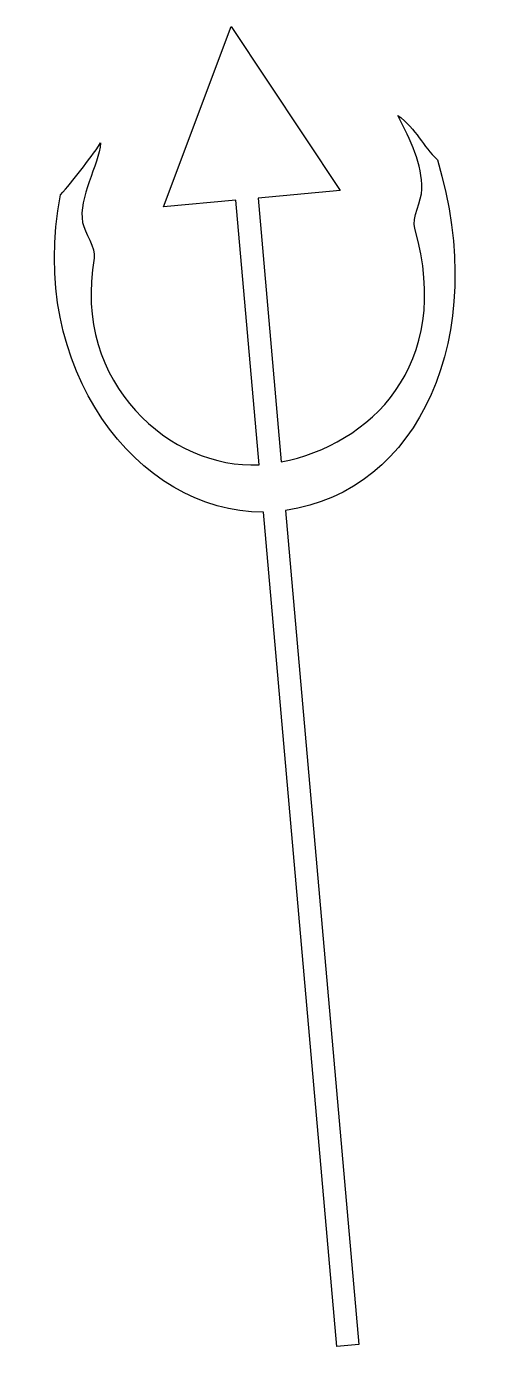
# Model space of a CAD drawing. Header units: centimetres. Extents: x -3 to 3.1, y -8.7 to 8.7.
import ezdxf

# ---------------------------------------------------------------- set-up
doc = ezdxf.new("R2010")
doc.units = ezdxf.units.CM
doc.header["$MEASUREMENT"] = 0
doc.layers.add('Camada 1', color=7, linetype='Continuous')

msp = doc.modelspace()

# ---------------------------------------------------------------- linework, layer by layer
at = {"layer": 'Camada 1'}
msp.add_open_spline([(-1.20542, 6.34865), (-1.20542, 6.34865), (-0.24676, 6.43792), (-0.24676, 6.43792), (-0.24676, 6.43792), (-0.24676, 6.43792), (0.06077, 2.93523), (0.06077, 2.93523), (0.06077, 2.93523), (-1.10207, 2.87184), (-2.41388, 4.00002), (-2.12133, 5.66893), (-2.12133, 5.66893), (-2.09871, 5.79873), (-2.24931, 6.0163), (-2.2732, 6.14185), (-2.2732, 6.14185), (-2.33628, 6.47239), (-2.06045, 6.90044), (-2.03576, 7.19471), (-2.03576, 7.19471), (-2.19199, 6.96254), (-2.40387, 6.69346), (-2.56416, 6.50872), (-2.56416, 6.50872), (-3.01625, 4.2283), (-1.55231, 2.29528), (0.11573, 2.30838), (0.11573, 2.30838), (0.11573, 2.30838), (1.08588, -8.73786), (1.08588, -8.73786), (1.08588, -8.73786), (1.08588, -8.73786), (1.37787, -8.71074), (1.37787, -8.71074), (1.37787, -8.71074), (1.37787, -8.71074), (0.40828, 2.33067), (0.40828, 2.33067), (0.40828, 2.33067), (2.16284, 2.58213), (3.11793, 4.62739), (2.41454, 6.97294), (2.41454, 6.97294), (2.22288, 7.146), (2.14358, 7.3773), (1.89186, 7.56063), (1.89186, 7.56063), (2.06667, 7.22622), (2.21457, 6.91274), (2.20952, 6.58133), (2.20952, 6.58133), (2.20727, 6.42919), (2.07667, 6.20348), (2.11737, 6.06111), (2.11737, 6.06111), (2.63691, 4.24117), (1.50983, 3.19686), (0.35175, 2.97308), (0.35175, 2.97308), (0.35175, 2.97308), (0.04524, 6.46517), (0.04524, 6.46517), (0.04524, 6.46517), (0.04524, 6.46517), (1.12977, 6.56635), (1.12977, 6.56635), (1.12977, 6.56635), (1.12977, 6.56635), (-0.31036, 8.73786), (-0.31036, 8.73786), (-0.31036, 8.73786), (-0.31036, 8.73786), (-1.20542, 6.34865), (-1.20542, 6.34865)], degree=3, knots=[0, 0, 0, 0, 0.05, 0.05, 0.05, 0.05, 0.1, 0.1, 0.1, 0.1, 0.15, 0.15, 0.15, 0.15, 0.2, 0.2, 0.2, 0.2, 0.25, 0.25, 0.25, 0.25, 0.3, 0.3, 0.3, 0.3, 0.35, 0.35, 0.35, 0.35, 0.4, 0.4, 0.4, 0.4, 0.45, 0.45, 0.45, 0.45, 0.5, 0.5, 0.5, 0.5, 0.55, 0.55, 0.55, 0.55, 0.6, 0.6, 0.6, 0.6, 0.65, 0.65, 0.65, 0.65, 0.7, 0.7, 0.7, 0.7, 0.75, 0.75, 0.75, 0.75, 0.8, 0.8, 0.8, 0.8, 0.85, 0.85, 0.85, 0.85, 0.9, 0.9, 0.9, 0.9, 1, 1, 1, 1], dxfattribs=at)

doc.saveas('drawing.dxf')
